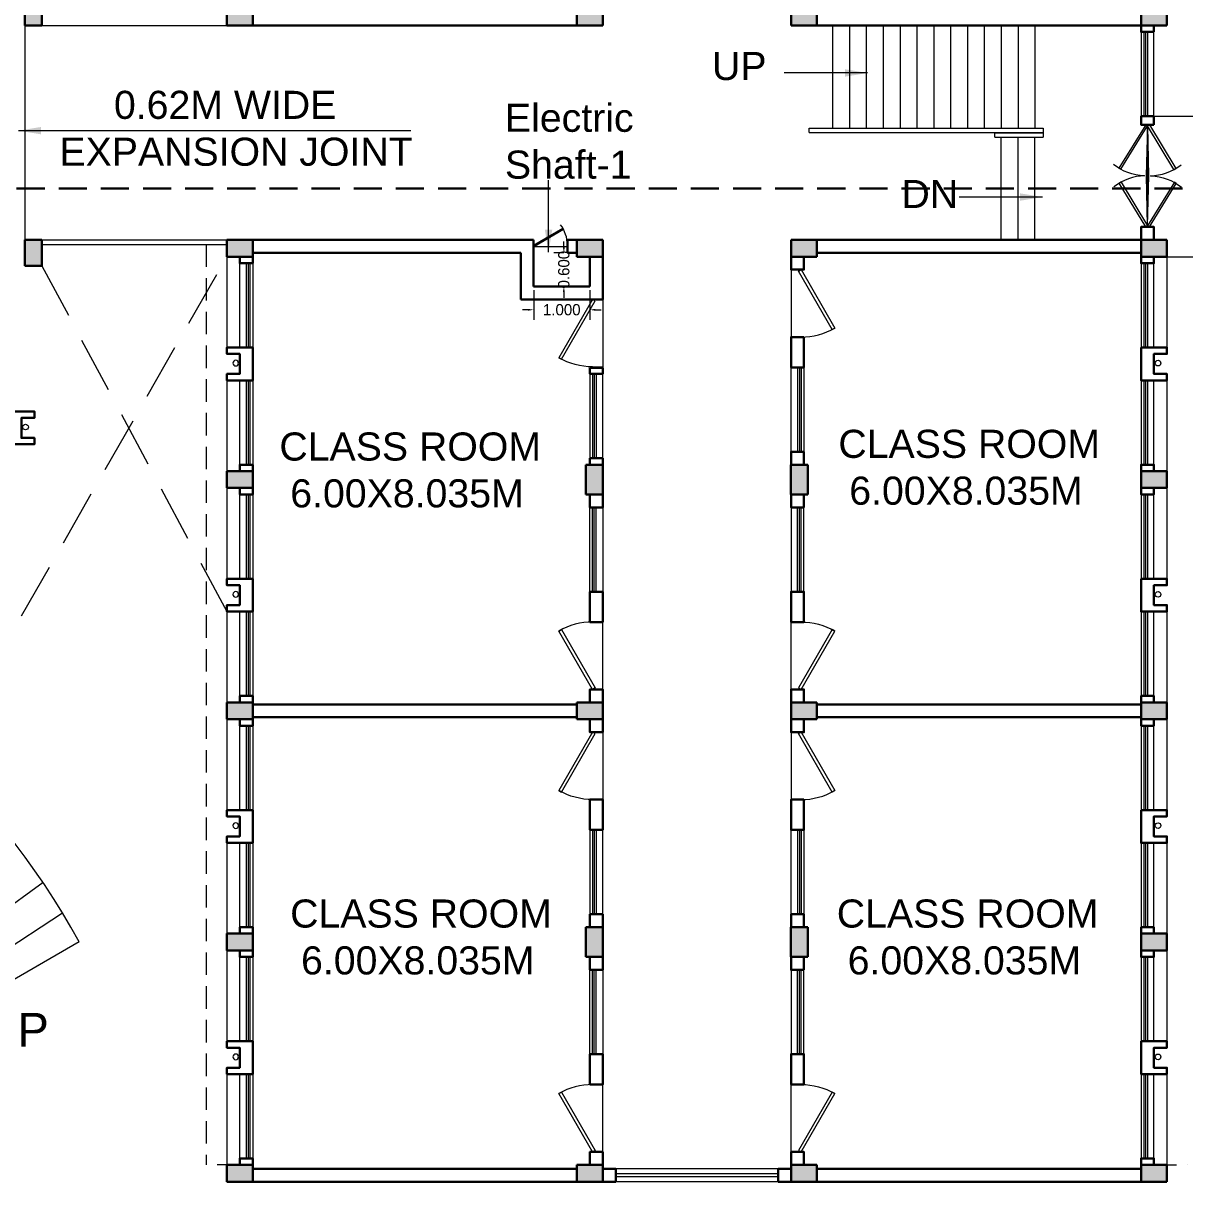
# Model space of a CAD drawing. Header units: millimetres. Extents: x 3614 to 12428, y -844 to 6844.
# Drawn here: x 5504.23 to 5524.91, y -555.81 to -535.2 of the extents above; entities that cross this region are included whole.
import ezdxf

# ---------------------------------------------------------------- set-up
doc = ezdxf.new("R2010")
doc.units = ezdxf.units.MM
doc.header["$LTSCALE"] = 40
doc.header["$MEASUREMENT"] = 0
doc.header["$PDMODE"] = 32
doc.header["$PDSIZE"] = 0.02
doc.linetypes.add('DASHED', pattern=[0.75, 0.5, -0.25])
doc.linetypes.add('DASHED2', pattern=[0.375, 0.25, -0.125])
doc.layers.get('0').update_dxf_attribs({"linetype": 'CONTINUOUS', "lineweight": 20})
doc.layers.get('Defpoints').update_dxf_attribs({"linetype": 'CONTINUOUS', "lineweight": 20})
for name, color, linetype, lineweight in [('CLL LEV.', 15, 'CONTINUOUS', 18), ('Column', 252, 'CONTINUOUS', 30), ('Column Hatch', 253, 'CONTINUOUS', 13), ('Dim', 220, 'CONTINUOUS', 15), ('Door', 54, 'CONTINUOUS', 18), ('EXPANSION JOINT', 248, 'CONTINUOUS', 20), ('Fixture', 44, 'CONTINUOUS', 15), ('Hidden', 30, 'DASHED', 18), ('Railing', 23, 'CONTINUOUS', 18), ('RAMP', 213, 'CONTINUOUS', 15), ('Section', 72, 'DASHED2', 30), ('Stair', 1, 'CONTINUOUS', 15), ('TEXT', 7, 'CONTINUOUS', 20), ('Ventilator', 6, 'DASHED', 18), ('Wall', 7, 'CONTINUOUS', 30), ('Window', 150, 'CONTINUOUS', 15), ('Window-Wall', 7, 'CONTINUOUS', 18)]:
    doc.layers.add(name, color=color, linetype=linetype, lineweight=lineweight)
doc.styles.add('L120', font='simplex.shx', dxfattribs={"height": 1})
doc.styles.get("Standard").update_dxf_attribs({"font": 'txt.shx', "height": 0.03937})
doc.styles.add('Tabrej', font='GOTHIC.TTF')
doc.styles.add('Tabrej.', font='GOTHIC.TTF', dxfattribs={"height": 1})
doc.dimstyles.new('DIMEN', dxfattribs={"dimtxt": 0.2, "dimasz": 0.25, "dimexe": 0.18, "dimexo": 0.0625, "dimgap": 0.09, "dimtad": 0, "dimdec": 3, "dimzin": 0, "dimdsep": 46, "dimtxsty": 'Tabrej', "dimcen": 0, "dimclrd": 256, "dimclre": 256, "dimclrt": 7, "dimadec": 0, "dimazin": 0, "dimtfac": 1, "dimtdec": 3, "dimtofl": 0, "dimtmove": 0, "dimatfit": 1, "dimfxl": 0, "dimtolj": 1, "dimtzin": 0, "dimlwd": -1, "dimlwe": -1, "dimarcsym": 0})
doc.dimstyles.get("Standard").update_dxf_attribs({"dimtxt": 0.18, "dimasz": 0.18, "dimexe": 0.18, "dimexo": 0.0625, "dimgap": 0.09, "dimtad": 0, "dimtih": 1, "dimtoh": 1, "dimdec": 4, "dimzin": 0, "dimdsep": 46, "dimtxsty": 'Standard', "dimcen": 0.09, "dimadec": 0, "dimazin": 0, "dimtfac": 1, "dimtdec": 4, "dimtofl": 0, "dimtmove": 0, "dimatfit": 3, "dimfxl": 0, "dimtolj": 1, "dimtzin": 0, "dimarcsym": 0})

# ---------------------------------------------------------------- blocks, each defined once
blk = doc.blocks.new('COLUMN 546')
at = {"layer": 'Column Hatch'}
h = blk.add_hatch(color=0, dxfattribs=at)
h.dxf.hatch_style = 1
h.paths.add_polyline_path([(0, 0), (0.3, 0), (0.3, 0.46), (0, 0.46)])
at = {"layer": 'Column'}
for p, q in [((0.3, 0.46), (0, 0.46)), ((0, 0.46), (0, 0)), ((0.3, 0), (0.3, 0.46)), ((0, 0), (0.3, 0))]:
    blk.add_line(p, q, dxfattribs=at)
blk = doc.blocks.new('SHAFT2')
at = {"layer": 'Fixture'}
blk.add_circle((0.302, 0.307), 0.05, dxfattribs=at)
at = {"layer": 'Wall'}
blk.add_lwpolyline([(0, 0.585), (0.46, 0.585), (0.46, 0.47), (0.23, 0.47), (0.23, 0.115), (0.46, 0.115), (0.46, 0), (0, 0), (0, 0.585)], dxfattribs=at)
blk = doc.blocks.new('COLM 530')
at = {"layer": 'Column Hatch'}
h = blk.add_hatch(color=0, dxfattribs=at)
h.dxf.hatch_style = 1
h.paths.add_polyline_path([(5443.518, -633.795), (5443.218, -633.795), (5443.218, -634.325), (5443.518, -634.325)])
at = {"layer": 'Column'}
for p, q in [((5443.518, -633.795), (5443.218, -633.795)), ((5443.218, -633.795), (5443.218, -634.325)), ((5443.518, -634.325), (5443.518, -633.795)), ((5443.218, -634.325), (5443.518, -634.325))]:
    blk.add_line(p, q, dxfattribs=at)
blk = doc.blocks.new('Door - Left Hung 36 in.')
at = {"layer": 'Door'}
blk.add_line((0.75, -1.3), (35.93, -1.3), dxfattribs=at)
blk.add_lwpolyline([(0.75, -1.3), (0, 0), (31.18, 18), (31.93, 16.7)], close=True, dxfattribs=at)
blk.add_arc((0, 0), 36, 0, 37.31013, dxfattribs=at)
blk = doc.blocks.new('VENT 2')
at = {"layer": 'Ventilator', "linetype": 'Continuous', "ltscale": 0.02}
for p, q in [((0, 0.182), (1.5, 0.182)), ((0, 0.152), (1.5, 0.152))]:
    blk.add_line(p, q, dxfattribs=at)
at = {"layer": 'Window-Wall'}
for p, q in [((0, 0.23), (1.5, 0.23)), ((0, 0), (0, 0.23)), ((1.5, 0.23), (1.5, 0)), ((0, 0.115), (1.5, 0.115)), ((1.5, 0), (0, 0))]:
    blk.add_line(p, q, dxfattribs=at)
blk = doc.blocks.new('*U18')
for p, q in [((0, 0), (0, -6)), ((40, 0), (40, -6))]:
    blk.add_line(p, q)
blk.add_lwpolyline([(0, 0), (34.64, 20), (35.52, 18.48), (0.87, -1.52)], close=True)
blk.add_arc((0, 0), 40, 0, 30)
blk = doc.blocks.new('DOOR1')
at = {"layer": 'Door'}
blk.add_line((0, 0), (1.2, 0), dxfattribs=at)
at = {"layer": 'Door', "xscale": 0.0300000000000013, "yscale": 0.0300000000000013, "zscale": 0.0300000000000013}
blk.add_blockref('*U18', (0, 0.18), dxfattribs=at)
blk = doc.blocks.new('class 1')
at = {"layer": 'Wall'}
for points in [[(0.23, -0.035), (0, -0.035), (0, -0.265), (0.23, -0.265), (0.23, -0.035)], [(0.23, -1.465), (0, -1.465), (0, -2.005), (0.23, -2.005), (0.23, -1.465)], [(0.23, -3.505), (0, -3.505), (0, -3.735), (0.23, -3.735), (0.23, -3.505)]]:
    blk.add_lwpolyline(points, dxfattribs=at)
at = {"layer": 'Wall', "rotation": 270}
for name, p in [('DOOR1', (0, -0.265)), ('VENT 2', (0, -2.005))]:
    blk.add_blockref(name, p, dxfattribs=at)
blk = doc.blocks.new('WINDOW 1')
at = {"layer": 'CLL LEV.'}
for p, q in [((-0.115, -0.23), (-0.115, -0.46)), ((1.615, -0.23), (1.615, -0.46)), ((-0.115, -0.46), (1.615, -0.46))]:
    blk.add_line(p, q, dxfattribs=at)
at = {"layer": 'Window'}
for p, q in [((0, -0.051), (1.5, -0.051)), ((0, -0.081), (1.5, -0.081))]:
    blk.add_line(p, q, dxfattribs=at)
at = {"layer": 'Window-Wall'}
for p, q in [((0, 0), (1.5, 0)), ((0, -0.23), (0, 0)), ((1.5, 0), (1.5, -0.23)), ((0, -0.115), (1.5, -0.115)), ((1.5, -0.23), (0, -0.23))]:
    blk.add_line(p, q, dxfattribs=at)
blk = doc.blocks.new('*D647')
at = {"layer": 'Defpoints', "color": 0, "ltscale": 0.05, "transparency": 16777216}
for p in [(5491.918, -294.581), (5491.855, -295.181), (5491.918, -295.181)]:
    blk.add_point(p, dxfattribs=at)
at = {"layer": 'Dim', "ltscale": 0.05, "transparency": 16777216}
for p, q in [((5491.855, -294.481), (5491.855, -294.381)), ((5491.855, -294.581), (5491.675, -294.581)), ((5491.855, -295.181), (5491.675, -295.181)), ((5491.855, -295.281), (5491.855, -295.381))]:
    blk.add_line(p, q, dxfattribs=at)
for points in [[(5491.838, -294.481), (5491.872, -294.481), (5491.855, -294.581)], [(5491.838, -295.281), (5491.872, -295.281), (5491.855, -295.181)]]:
    blk.add_solid(points, dxfattribs=at)
at = {"layer": 'Dim', "color": 7, "ltscale": 0.05, "transparency": 16777216, "insert": (5491.855, -294.881), "char_height": 0.2, "attachment_point": 5, "rotation": 90, "style": 'Tabrej'}
blk.add_mtext('\\A1;0.600', dxfattribs=at)
blk = doc.blocks.new('*D648')
at = {"layer": 'Defpoints', "color": 0, "ltscale": 0.05, "transparency": 16777216}
for p in [(5491.318, -295.181), (5492.318, -295.181), (5492.318, -295.595)]:
    blk.add_point(p, dxfattribs=at)
at = {"layer": 'Dim', "ltscale": 0.05, "transparency": 16777216}
for p, q in [((5491.318, -295.244), (5491.318, -295.775)), ((5492.318, -295.244), (5492.318, -295.775)), ((5491.218, -295.595), (5491.118, -295.595)), ((5492.418, -295.595), (5492.518, -295.595))]:
    blk.add_line(p, q, dxfattribs=at)
for points in [[(5491.218, -295.578), (5491.218, -295.612), (5491.318, -295.595)], [(5492.418, -295.578), (5492.418, -295.612), (5492.318, -295.595)]]:
    blk.add_solid(points, dxfattribs=at)
at = {"layer": 'Dim', "color": 7, "ltscale": 0.05, "transparency": 16777216, "insert": (5491.818, -295.595), "char_height": 0.2, "attachment_point": 5, "style": 'Tabrej'}
blk.add_mtext('\\A1;1.000', dxfattribs=at)
blk = doc.blocks.new('PORCH')
at = {"layer": 'RAMP', "ltscale": 0.05}
for p, q in [((-103.538, 46.944), (-106.843, 44.529)), ((-103.189, 46.397), (-106.613, 44.161)), ((-102.895, 45.886), (-106.433, 43.844))]:
    blk.add_line(p, q, dxfattribs=at)
blk.add_arc((-114.351, 39.644), 13.046, 28.586, 70.2833, dxfattribs=at)
at = {"layer": 'Wall', "insert": (-104.6, 44.625), "char_height": 0.6, "attachment_point": 1, "style": 'Tabrej.'}
blk.add_mtext_dynamic_manual_height_columns('{\\fArial|b0|i0|c0|p34;UP}', width=2.98657, gutter_width=5, heights=[0], dxfattribs=at)
blk = doc.blocks.new('SEC AA')
at = {"layer": 'Section', "ltscale": 0.05}
blk.add_line((5428.116, -321.664), (5509.295, -321.664), dxfattribs=at)
blk = doc.blocks.new('NEW BILDING')
at = {"ltscale": 0.05}
blk.add_line((5491.3178, -295.1811), (5492.3178, -295.1811), dxfattribs=at)
at = {"layer": 'Door'}
blk.add_line((5502.2428, -294.1211), (5502.2428, -292.3011), dxfattribs=at)
at = {"layer": 'EXPANSION JOINT', "linetype": 'ByBlock', "ltscale": 0.05}
blk.add_line((5482.2648, -290.5361), (5482.2648, -294.3511), dxfattribs=at)
at = {"layer": 'Hidden', "ltscale": 0.02}
for p, q in [((5485.4878, -294.4311), (5485.4878, -310.8111)), ((5486.0878, -310.8111), (5485.4878, -310.8111)), ((5502.3578, -310.8111), (5502.9578, -310.8111))]:
    blk.add_line(p, q, dxfattribs=at)
at = {"layer": 'Hidden', "ltscale": 0.05}
blk.add_line((5485.4878, -294.4311), (5485.7493, -294.4311), dxfattribs=at)
at = {"layer": 'Railing', "linetype": 'ByBlock', "ltscale": 0.05}
for p, q in [((5482.5648, -290.5361), (5485.8578, -290.5361)), ((5496.2228, -292.3661), (5500.3878, -292.3661)), ((5496.2228, -292.4411), (5496.2228, -292.3661)), ((5496.2228, -292.4411), (5500.3878, -292.4411)), ((5499.5228, -292.5211), (5499.5228, -292.4461)), ((5499.5228, -292.4461), (5500.3878, -292.4461)), ((5500.3878, -292.3661), (5500.3878, -292.4411)), ((5500.3878, -292.4461), (5500.3878, -292.5211)), ((5499.5228, -292.5211), (5500.3878, -292.5211)), ((5482.5648, -294.3511), (5485.8578, -294.3511)), ((5482.5648, -294.4311), (5485.8578, -294.4311))]:
    blk.add_line(p, q, dxfattribs=at)
at = {"layer": 'Stair', "ltscale": 0.05}
for p, q in [((5496.6378, -290.5361), (5496.6378, -292.3661)), ((5496.9378, -290.5361), (5496.9378, -292.3661)), ((5497.2378, -290.5361), (5497.2378, -292.3661)), ((5497.5378, -290.5361), (5497.5378, -292.3661)), ((5497.8378, -290.5361), (5497.8378, -292.3661)), ((5498.1378, -290.5361), (5498.1378, -292.3661)), ((5498.4378, -290.5361), (5498.4378, -292.3661)), ((5498.7378, -290.5361), (5498.7378, -292.3661)), ((5499.0378, -290.5361), (5499.0378, -292.3661)), ((5499.3378, -290.5361), (5499.3378, -292.3661)), ((5499.6378, -290.5361), (5499.6378, -292.3661)), ((5499.9378, -290.5361), (5499.9378, -292.3661)), ((5500.2378, -290.5361), (5500.2378, -292.3661)), ((5502.3578, -292.1511), (5504.1878, -292.1511)), ((5499.6378, -294.3511), (5499.6378, -292.5211)), ((5499.9378, -294.3511), (5499.9378, -292.5211)), ((5500.2378, -294.3511), (5500.2378, -292.5211)), ((5502.5878, -294.6511), (5504.1878, -294.6511))]:
    blk.add_line(p, q, dxfattribs=at)
at = {"layer": 'Wall'}
for p, q in [((5492.0878, -290.5361), (5486.3178, -290.5361)), ((5496.3578, -290.5361), (5502.1278, -290.5361)), ((5491.0417, -294.3511), (5486.3178, -294.3511)), ((5490.9728, -294.3511), (5491.3178, -294.3511)), ((5491.3178, -295.1811), (5491.3178, -294.3511)), ((5491.9178, -294.3511), (5492.0878, -294.3511)), ((5491.9178, -294.3511), (5491.9178, -294.5811)), ((5496.3578, -294.3511), (5502.1278, -294.3511)), ((5491.0878, -294.5811), (5486.3178, -294.5811)), ((5491.0878, -295.4111), (5491.0878, -294.5811)), ((5491.9178, -294.5811), (5492.0878, -294.5811)), ((5492.3178, -294.6511), (5492.3178, -295.1811)), ((5492.5478, -295.4111), (5492.5478, -294.6511)), ((5496.3578, -294.5811), (5502.1278, -294.5811)), ((5491.3178, -295.1811), (5492.3178, -295.1811)), ((5491.0878, -295.4111), (5492.3178, -295.4111)), ((5492.3178, -295.4111), (5492.5478, -295.4111)), ((5492.0878, -302.6161), (5486.3178, -302.6161)), ((5496.3578, -302.6161), (5502.1278, -302.6161)), ((5492.0878, -302.8461), (5486.3178, -302.8461)), ((5496.3578, -302.8461), (5502.1278, -302.8461)), ((5492.0878, -310.8811), (5486.3178, -310.8811)), ((5496.3578, -310.8811), (5502.1278, -310.8811)), ((5492.0878, -311.1111), (5486.3178, -311.1111)), ((5496.3578, -311.1111), (5502.1278, -311.1111))]:
    blk.add_line(p, q, dxfattribs=at)
for points in [[(5502.3578, -290.6511), (5502.3578, -290.5361), (5502.1278, -290.5361), (5502.1278, -290.6511), (5502.3578, -290.6511)], [(5502.3578, -292.3011), (5502.3578, -292.1511), (5502.1278, -292.1511), (5502.1278, -292.3011), (5502.3578, -292.3011)], [(5502.3578, -294.3511), (5502.3578, -294.1211), (5502.1278, -294.1211), (5502.1278, -294.3511), (5502.3578, -294.3511)], [(5486.0878, -294.6511), (5486.0878, -294.7661), (5486.3178, -294.7661), (5486.3178, -294.6511), (5486.0878, -294.6511)], [(5486.0878, -294.7661), (5486.0878, -294.6511), (5486.3178, -294.6511), (5486.3178, -294.7661), (5486.0878, -294.7661)], [(5502.3578, -294.6511), (5502.3578, -294.7661), (5502.1278, -294.7661), (5502.1278, -294.6511), (5502.3578, -294.6511)], [(5502.3578, -294.7661), (5502.3578, -294.6511), (5502.1278, -294.6511), (5502.1278, -294.7661), (5502.3578, -294.7661)], [(5492.3178, -296.6261), (5492.5478, -296.6261), (5492.5478, -296.7369), (5492.3178, -296.7369), (5492.3178, -296.6261)], [(5486.0878, -298.4661), (5486.0878, -298.3511), (5486.3178, -298.3511), (5486.3178, -298.4661), (5486.0878, -298.4661)], [(5502.3578, -298.4661), (5502.3578, -298.3511), (5502.1278, -298.3511), (5502.1278, -298.4661), (5502.3578, -298.4661)], [(5486.0878, -298.7661), (5486.0878, -298.8811), (5486.3178, -298.8811), (5486.3178, -298.7661), (5486.0878, -298.7661)], [(5486.0878, -298.8811), (5486.0878, -298.7661), (5486.3178, -298.7661), (5486.3178, -298.8811), (5486.0878, -298.8811)], [(5502.3578, -298.7661), (5502.3578, -298.8811), (5502.1278, -298.8811), (5502.1278, -298.7661), (5502.3578, -298.7661)], [(5502.3578, -298.8811), (5502.3578, -298.7661), (5502.1278, -298.7661), (5502.1278, -298.8811), (5502.3578, -298.8811)], [(5486.0878, -302.5811), (5486.0878, -302.4661), (5486.3178, -302.4661), (5486.3178, -302.5811), (5486.0878, -302.5811)], [(5502.3578, -302.5811), (5502.3578, -302.4661), (5502.1278, -302.4661), (5502.1278, -302.5811), (5502.3578, -302.5811)], [(5486.0878, -302.8811), (5486.0878, -302.9961), (5486.3178, -302.9961), (5486.3178, -302.8811), (5486.0878, -302.8811)], [(5486.0878, -302.9961), (5486.0878, -302.8811), (5486.3178, -302.8811), (5486.3178, -302.9961), (5486.0878, -302.9961)], [(5502.3578, -302.8811), (5502.3578, -302.9961), (5502.1278, -302.9961), (5502.1278, -302.8811), (5502.3578, -302.8811)], [(5502.3578, -302.9961), (5502.3578, -302.8811), (5502.1278, -302.8811), (5502.1278, -302.9961), (5502.3578, -302.9961)], [(5486.0878, -306.6961), (5486.0878, -306.5811), (5486.3178, -306.5811), (5486.3178, -306.6961), (5486.0878, -306.6961)], [(5502.3578, -306.6961), (5502.3578, -306.5811), (5502.1278, -306.5811), (5502.1278, -306.6961), (5502.3578, -306.6961)], [(5486.0878, -306.9961), (5486.0878, -307.1111), (5486.3178, -307.1111), (5486.3178, -306.9961), (5486.0878, -306.9961)], [(5486.0878, -307.1111), (5486.0878, -306.9961), (5486.3178, -306.9961), (5486.3178, -307.1111), (5486.0878, -307.1111)], [(5502.3578, -306.9961), (5502.3578, -307.1111), (5502.1278, -307.1111), (5502.1278, -306.9961), (5502.3578, -306.9961)], [(5502.3578, -307.1111), (5502.3578, -306.9961), (5502.1278, -306.9961), (5502.1278, -307.1111), (5502.3578, -307.1111)], [(5486.0878, -310.8111), (5486.0878, -310.6961), (5486.3178, -310.6961), (5486.3178, -310.8111), (5486.0878, -310.8111)], [(5492.5478, -311.1111), (5492.5478, -310.8811), (5492.7778, -310.8811), (5492.7778, -311.1111), (5492.5478, -311.1111)], [(5495.6678, -311.1111), (5495.6678, -310.8811), (5495.8978, -310.8811), (5495.8978, -311.1111), (5495.6678, -311.1111)], [(5502.3578, -310.8111), (5502.3578, -310.6961), (5502.1278, -310.6961), (5502.1278, -310.8111), (5502.3578, -310.8111)]]:
    blk.add_lwpolyline(points, dxfattribs=at)
blk.add_lwpolyline([(5492.3178, -298.2369), (5492.5478, -298.2369), (5492.5478, -298.3519), (5492.3178, -298.3519)], close=True, dxfattribs=at)
at = {"layer": 'Window'}
for p, q in [((5502.1788, -290.6511), (5502.1788, -292.1511)), ((5502.2088, -290.6511), (5502.2088, -292.1511))]:
    blk.add_line(p, q, dxfattribs=at)
at = {"layer": 'Window', "linetype": 'ByBlock', "ltscale": 0.05}
for p, q in [((5495.6678, -310.9711), (5492.7778, -310.9711)), ((5495.6678, -311.0211), (5492.7778, -311.0211))]:
    blk.add_line(p, q, dxfattribs=at)
at = {"layer": 'Window-Wall'}
for p, q in [((5502.1278, -290.6511), (5502.1278, -292.1511)), ((5502.3578, -290.6511), (5502.1278, -290.6511)), ((5502.2428, -290.6511), (5502.2428, -292.1511)), ((5502.3578, -292.1511), (5502.3578, -290.6511)), ((5502.1278, -292.1511), (5502.3578, -292.1511))]:
    blk.add_line(p, q, dxfattribs=at)
at = {"layer": 'Window-Wall', "linetype": 'DASHED', "ltscale": 0.05}
for p, q in [((5482.2028, -301.0411), (5485.8578, -294.6511)), ((5482.5648, -294.8111), (5485.8578, -300.9661))]:
    blk.add_line(p, q, dxfattribs=at)
at = {"layer": 'Window-Wall', "linetype": 'ByBlock', "ltscale": 0.05}
for p, q in [((5495.6678, -310.8811), (5492.7778, -310.8811)), ((5495.6678, -311.1111), (5492.7778, -311.1111))]:
    blk.add_line(p, q, dxfattribs=at)
at = {"color": 7, "extrusion": (0, 0, -1), "zscale": -1}
blk.add_blockref('COLUMN 546', (-5482.5648, -290.5361), dxfattribs=at)
at = {"color": 7, "extrusion": (0, 0, -1), "xscale": -1, "zscale": -1, "rotation": 270}
for p in [(-5486.3178, -290.5361), (-5492.5478, -290.5361), (-5486.3178, -294.6511), (-5492.5478, -294.6511), (-5486.3178, -298.7661), (-5486.3178, -302.8811), (-5492.5478, -302.8811), (-5486.3178, -306.9961), (-5486.3178, -311.1111), (-5492.5478, -311.1111)]:
    blk.add_blockref('COLUMN 546', p, dxfattribs=at)
at = {"color": 7, "extrusion": (0, 0, -1), "zscale": -1}
for p, rotation in [((-5495.8978, -290.5361), 90.00000000000004), ((-5502.1278, -290.5361), 90.00000000000004), ((-5482.2648, -294.3511), 180), ((-5495.8978, -294.6511), 90.00000000000004), ((-5502.1278, -294.6511), 90.00000000000004), ((-5502.1278, -298.7661), 90.00000000000004), ((-5495.8978, -302.8811), 90.00000000000004), ((-5502.1278, -302.8811), 90.00000000000004), ((-5502.1278, -306.9961), 90.00000000000004), ((-5495.8978, -311.1111), 90.00000000000004), ((-5502.1278, -311.1111), 90.00000000000004)]:
    blk.add_blockref('COLUMN 546', p, dxfattribs=dict(at, rotation=rotation))
at = {"linetype": 'ByBlock'}
for p in [(5495.8978, -294.6161), (5495.8978, -302.8461)]:
    blk.add_blockref('class 1', p, dxfattribs=at)
at = {"linetype": 'ByBlock', "xscale": -1}
for name, p in [('SHAFT2', (5486.3178, -296.8511)), ('SHAFT2', (5486.3178, -300.9661)), ('class 1', (5492.5478, -302.8461)), ('SHAFT2', (5486.3178, -305.0811)), ('SHAFT2', (5486.3178, -309.1961))]:
    blk.add_blockref(name, p, dxfattribs=at)
at = {"linetype": 'ByBlock', "extrusion": (0, 0, -1), "xscale": -1, "zscale": -1}
for p in [(-5502.1278, -296.8511), (-5481.9728, -297.9886), (-5502.1278, -300.9661), (-5502.1278, -305.0811), (-5502.1278, -309.1961)]:
    blk.add_blockref('SHAFT2', p, dxfattribs=at)
at = {"xscale": -1}
for p in [(10935.7656, 335.4429), (10939.4156, 335.4429), (10935.7656, 327.2137), (10939.4156, 327.2137)]:
    blk.add_blockref('COLM 530', p, dxfattribs=at)
at = {"linetype": 'ByBlock', "rotation": 180}
for p in [(5492.5478, -302.6161), (5492.5478, -310.8461)]:
    blk.add_blockref('class 1', p, dxfattribs=at)
at = {"linetype": 'ByBlock', "xscale": -1, "rotation": 180}
for p in [(5495.8978, -302.6161), (5495.8978, -310.8453)]:
    blk.add_blockref('class 1', p, dxfattribs=at)
at = {"layer": 'CLL LEV.', "extrusion": (0, 0, -1), "xscale": -1, "zscale": -1, "rotation": 90}
for p in [(-5486.3178, -294.7661), (-5486.3178, -296.8511), (-5486.3178, -298.8811), (-5486.3178, -300.9661), (-5486.3178, -302.9961), (-5486.3178, -305.0811), (-5486.3178, -307.1111), (-5486.3178, -309.1961)]:
    blk.add_blockref('WINDOW 1', p, dxfattribs=at)
at = {"layer": 'CLL LEV.', "xscale": -1, "rotation": 90}
for p in [(5502.1278, -294.7661), (5502.1278, -296.8511), (5502.1278, -298.8811), (5502.1278, -300.9661), (5502.1278, -302.9961), (5502.1278, -305.0811), (5502.1278, -307.1111), (5502.1278, -309.1961)]:
    blk.add_blockref('WINDOW 1', p, dxfattribs=at)
at = {"layer": 'Door', "extrusion": (0, 0, -1), "xscale": 0.0252777777711346, "yscale": 0.0252777777711346, "zscale": -0.0252777777711346}
for p, rotation in [((-5502.2106, -292.3014), 271.6719586428226), ((-5502.2752, -294.1213), 91.6719586420574)]:
    blk.add_blockref('Door - Left Hung 36 in.', p, dxfattribs=dict(at, rotation=rotation))
at = {"layer": 'Door', "xscale": 0.0252777777711346, "yscale": 0.0252777777711346, "zscale": 0.0252777777711346}
for p, rotation in [((5502.2753, -292.3017), 271.0643781177837), ((5502.2105, -294.121), 91.0643781185487)]:
    blk.add_blockref('Door - Left Hung 36 in.', p, dxfattribs=dict(at, rotation=rotation))
at = {"layer": 'Door', "extrusion": (0, 0, -1), "xscale": -0.0166737001802426, "yscale": 0.0166737001802426, "zscale": -0.0166737001802426}
blk.add_blockref('Door - Left Hung 36 in.', (-5491.3178, -294.4448), dxfattribs=at)
at = {"layer": 'Wall', "xscale": -1, "rotation": 90}
for name, p in [('DOOR1', (5492.5478, -295.4111)), ('VENT 2', (5492.5478, -296.7369))]:
    blk.add_blockref(name, p, dxfattribs=at)
at = {"layer": 'Window-Wall', "rotation": 0.0234957996067012}
blk.add_blockref('PORCH', (5586.1437, -352.6885), dxfattribs=at)
at = {"layer": 'TEXT', "char_height": 0.5, "attachment_point": 1, "style": 'Tabrej.'}
for s, width, insert in [('{\\fArial|b0|i0|c0|p34;UP}', 1.50962, (5494.4924, -291.007)), ('{\\fArial|b0|i0|c0|p34;     0.62M WIDE \\PEXPANSION JOINT}', 19.989683, (5482.8783, -291.6985)), ('{\\fArial|b0|i0|c0|p34;Electric \\PShaft-1}', 19.989683, (5490.8063, -291.9284)), ('{\\fArial|b0|i0|c0|p34;DN}', 1.50962, (5497.8636, -293.2843)), ('{\\fArial|b0|i0|c0|p34;CLASS ROOM\\P 6.00X8.035M}', 19.989683, (5486.7924, -297.778)), ('{\\fArial|b0|i0|c0|p34;CLASS ROOM\\P 6.00X8.035M}', 19.989683, (5496.7405, -297.7302)), ('{\\fArial|b0|i0|c0|p34;CLASS ROOM\\P 6.00X8.035M}', 19.989683, (5486.984, -306.0885)), ('{\\fArial|b0|i0|c0|p34;CLASS ROOM\\P 6.00X8.035M}', 19.989683, (5496.7124, -306.0885))]:
    blk.add_mtext_dynamic_manual_height_columns(s, width=width, gutter_width=5, heights=[0], dxfattribs=dict(at, insert=insert))
at = {"layer": 'Dim', "ltscale": 0.05}
dim = blk.add_linear_dim(base=(5491.8549, -295.1811), p1=(5491.9178, -294.5811), p2=(5491.9178, -295.1811), angle=90, dimstyle='DIMEN', override={"dimasz": 0.1, "dimgap": 0.5, "dimarcsym": 1}, dxfattribs=at)
dim.commit()
dim.dimension.update_dxf_attribs({"geometry": '*D647', "text_midpoint": (5491.8549, -294.8811), "dimtype": 160})
dim = blk.add_linear_dim(base=(5492.3178, -295.595), p1=(5491.3178, -295.1811), p2=(5492.3178, -295.1811), dimstyle='DIMEN', override={"dimasz": 0.1, "dimgap": 0.5, "dimarcsym": 1}, dxfattribs=at)
dim.commit()
dim.dimension.update_dxf_attribs({"geometry": '*D648', "text_midpoint": (5491.8178, -295.595), "dimtype": 160})
at = {"layer": 'TEXT'}
for points in [[(5497.2605, -291.3811), (5495.7761, -291.3811)], [(5482.1516, -292.4077), (5489.1314, -292.4077)], [(5491.5829, -294.5723), (5491.5829, -293.2859)], [(5500.3754, -293.5887), (5498.891, -293.5887)]]:
    blk.add_leader(points, dimstyle='Standard', override={"dimscale": 40, "dimasz": 0.01, "dimgap": 0.09, "dimtad": 0, "dimpost": "'", "dimtxsty": 'L120', "dimarcsym": 1}, dxfattribs=at)

msp = doc.modelspace()

# ---------------------------------------------------------------- block references
at = {"layer": 'Section'}
msp.add_blockref('SEC AA', (22.0011, -216.4729), dxfattribs=at)
at = {"layer": 'Window-Wall'}
msp.add_blockref('NEW BILDING', (22.0011, -244.7008), dxfattribs=at)

doc.saveas('drawing.dxf')
